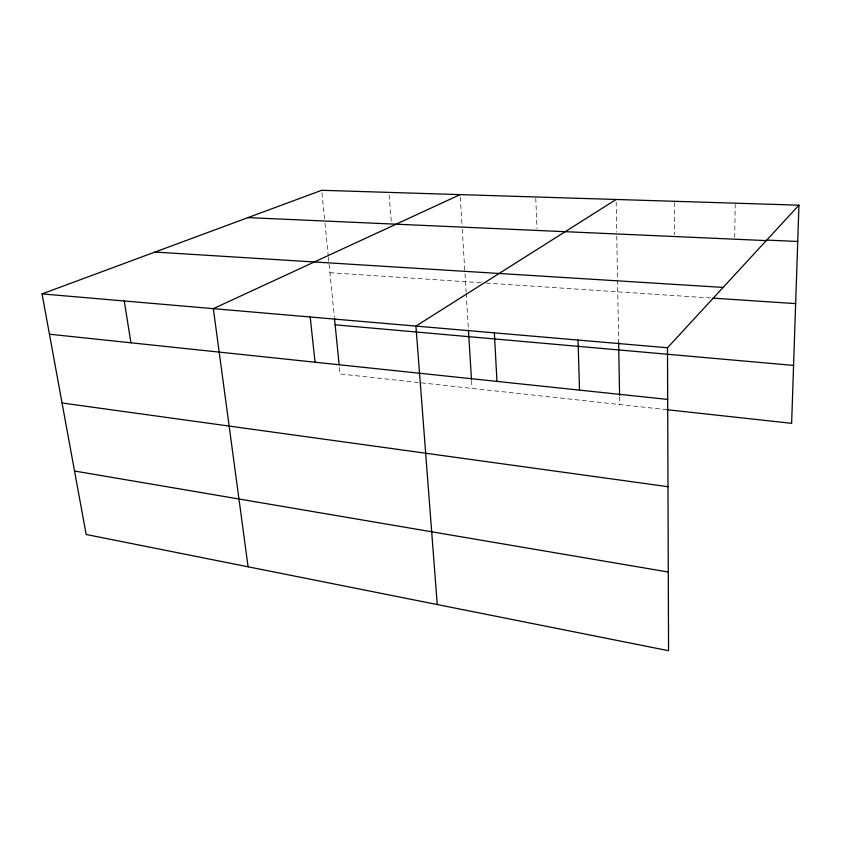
<?xml version="1.0" encoding="UTF-8"?>
<svg xmlns="http://www.w3.org/2000/svg" width="841" height="841" viewBox="0 0 841 841"><rect width="100%" height="100%" fill="white"/><g stroke="black" fill="none" stroke-linecap="round" stroke-linejoin="round"><path stroke-width="0.63" stroke-dasharray="4.21 3.15" d="M734.698 237.414L735.213 204.447M329.924 272.705L481.02 282.734M486.203 283.081L710.54 297.977M666.987 409.704L340.048 373.951L339.396 367.485M321.945 192.82L324.594 219.322M324.973 223.191L328.232 255.759M328.358 257.062L334.35 317.004M389.12 194.986L391.328 222.234M460.29 197.172L462.098 226.649M462.256 229.267L464.905 272.526M464.989 273.84L466.114 292.174M466.198 293.477L468.363 328.81M471.538 380.626L472.011 388.384M535.78 198.234L537 228.689M616.159 202.082L616.695 232.158M616.768 236.069L618.64 342.192M619.607 396.742L619.743 404.532M674.356 202.576L674.398 234.734"/><path stroke-width="1.26" d="M798.95 205.172L667.502 347.764L668.553 650.703L86.171 534.487L42.05 293.898L321.693 190.297L798.95 205.172L791.633 423.328L666.987 409.704M616.117 199.475L415.938 326.098L437.246 604.542M460.132 194.607L213.33 308.647L248.095 566.802M766.845 240.095L797.731 241.462M247.937 217.619L766.288 240.6M154.965 252.058L723.134 287.412M713.115 298.145L795.649 303.622M42.05 293.898L667.502 347.764M335.139 324.826L793.568 365.425M49.44 334.203L667.68 399.412M62.055 402.986L667.985 486.697M74.534 471.023L668.28 572.027M124.247 300.973L130.933 342.802M310.203 316.983L315.039 362.219M334.487 318.308L339.144 364.899M468.437 330.124L471.454 379.333M494.361 332.847L496.968 381.404M578.03 340.058L579.512 390.108M618.64 342.192L619.586 395.438"/></g></svg>
